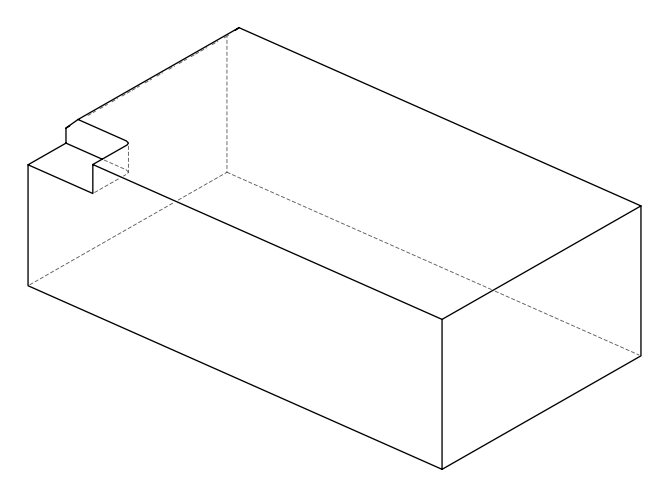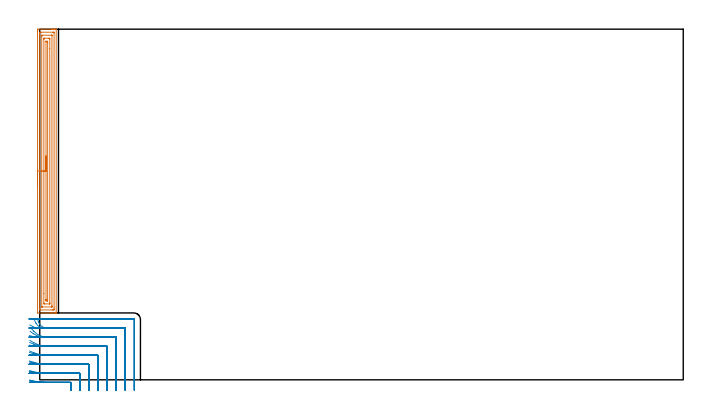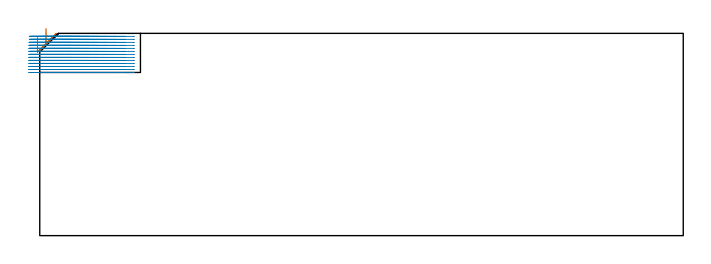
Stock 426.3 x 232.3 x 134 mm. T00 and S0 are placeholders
(PLAN: 2 operations, 1 tool changes, 25.6 min)
(1 AREA_MILL | FG_CHAMFER_SURFACE | UGT0205_001 | 7.74 min | 14966 mm3)
(2 MILL_CORNER_NOTCH_RECTANGULAR | CORNER_NOTCH_RECTANGULAR | NXT0201_009 | Follow Part, ap 2, ae 75% | 17.85 min | 75926 mm3)
(TOOL UGT0205_001 | Chamfer Mill 20 x 3 x 45 deg. | D20 FL50 Z2)
(TOOL NXT0201_009 | ENDMILL 8mm [2P460-0800-NA 1630] | D8 FL26 Z6)
(OP 1 AREA_MILL)
G17 G21 G94 G90
T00 M6
G54
G17 G0 G90 X-1.5 Y128.3 S1061 M3
G43 Z144. H0
Z131.6
G94 G1 Y128.338 Z130.728 F250.
Y128.452 Z129.864
Y128.641 Z129.012
Y128.903 Z128.18
Y129.237 Z127.374
Y129.64 Z126.6
Y130.108 Z125.864
Y130.64 Z125.172
Y131.229 Z124.529
Y131.872 Z123.94
Y132.564 Z123.408
Y133.3 Z122.94
Y134.074 Z122.537
Y134.88 Z122.203
Y135.712 Z121.941
Y136.564 Z121.752
Y137.428 Z121.638
Y138.3 Z121.6
Y231.256
X-1.499 Y231.679 Z121.601
X-1.495 Y232.144 Z121.603
X-1.492 Y232.291 Z121.606
X-1.035 Y232.3 Z122.062
X7.788 Z130.883
X8.326 Z131.423
X8.671 Z131.767
X9.209 Z132.305
X9.553 Z132.648
X10.242 Z133.341
X10.538 Z133.637
X10.891 Y232.293 Z133.982
X10.897 Y232.292 Z133.988
X10.9 Y232.126 Z134.
Y44.474
X10.897 Y44.308 Z133.988
X10.891 Y44.307 Z133.982
X10.538 Y44.3 Z133.637
X10.242 Z133.341
X9.553 Z132.648
X8.327 Z131.423
X7.788 Z130.883
X7.175 Z130.27
X-1.305 Y44.301 Z121.792
X-1.492 Y44.31 Z121.606
X-1.499 Y44.497 Z121.599
X-1.5 Y138.3 Z121.6
X-0.086 Z123.014
Y228.93
X-0.085 Y229.822 Z123.015
X-0.083 Y229.892 Z123.017
X-0.07 Y230.29 Z123.03
X0.328 Y230.298 Z123.428
X0.729 Y230.299 Z123.829
X1.208 Y230.3 Z124.308
X8.671 Y230.299 Z131.771
X9.153 Y230.297 Z132.253
X9.378 Y230.29 Z132.478
X9.479 Y230.27 Z132.579
X9.485 Y229.961 Z132.585
Y229.892
X9.486 Y47.67 Z132.586
X9.485 Y46.778 Z132.585
X9.483 Y46.708 Z132.583
X9.47 Y46.31 Z132.57
X9.072 Y46.302 Z132.172
X8.671 Y46.301 Z131.771
X8.191 Y46.3 Z131.291
X0.729 Y46.301 Z123.829
X0.247 Y46.303 Z123.347
X0.022 Y46.31 Z123.122
X-0.079 Y46.33 Z123.021
X-0.085 Y46.639 Z123.015
Y46.708
X-0.086 Y138.3 Z123.014
X1.328 Z124.428
X1.329 Y227.498 Z124.429
X1.33 Y228.105 Z124.43
X1.331 Y228.248 Z124.431
X1.334 Y228.281 Z124.434
X1.336 Y228.29 Z124.436
X1.355 Y228.293 Z124.455
X1.42 Y228.299 Z124.52
X7.595 Y228.3 Z130.695
X7.788 Y228.299 Z130.888
X7.981 Y228.297 Z131.081
X8.036 Y228.294 Z131.136
X8.064 Y228.29 Z131.164
X8.066 Y228.275 Z131.166
X8.069 Y228.2 Z131.169
X8.071 Y228.105 Z131.171
Y49.102
X8.07 Y48.495 Z131.17
X8.069 Y48.352 Z131.169
X8.066 Y48.319 Z131.166
X8.064 Y48.31 Z131.164
X8.045 Y48.307 Z131.145
X7.98 Y48.301 Z131.08
X1.805 Y48.3 Z124.905
X1.612 Y48.301 Z124.712
X1.419 Y48.303 Z124.519
X1.364 Y48.306 Z124.464
X1.336 Y48.31 Z124.436
X1.334 Y48.325 Z124.434
X1.331 Y48.4 Z124.431
X1.329 Y48.495 Z124.429
X1.328 Y138.3 Z124.428
X2.743 Z125.843
Y225.424
X2.744 Y226.064 Z125.844
X2.748 Y226.278 Z125.848
X2.75 Y226.289 Z125.85
X2.756 Y226.293 Z125.856
X2.782 Y226.297 Z125.882
X2.836 Y226.299 Z125.936
X2.944 Y226.3 Z126.044
X6.041 Z129.141
X6.458 Y226.29 Z129.558
X6.65 Y226.28 Z129.75
X6.652 Y226.17 Z129.752
X6.656 Y225.677 Z129.756
X6.657 Y219.365 Z129.757
Y51.176
X6.656 Y50.536 Z129.756
X6.652 Y50.322 Z129.752
X6.65 Y50.311 Z129.75
X6.644 Y50.307 Z129.744
X6.618 Y50.303 Z129.718
X6.564 Y50.301 Z129.664
X6.456 Y50.3 Z129.556
X3.359 Z126.459
X2.942 Y50.31 Z126.042
X2.75 Y50.32 Z125.85
X2.748 Y50.43 Z125.848
X2.744 Y50.923 Z125.844
X2.743 Y57.223 Z125.843
Y138.3
X4.157 Z127.257
Y223.843
X4.159 Y224.05 Z127.259
X4.161 Y224.187 Z127.261
X4.164 Y224.289 Z127.264
X4.178 Y224.291 Z127.278
X4.259 Y224.295 Z127.359
X4.488 Y224.299 Z127.588
X5.141 Y224.292 Z128.241
X5.228 Y224.29 Z128.328
X5.237 Y223.946 Z128.337
X5.242 Y223.74 Z128.342
X5.243 Y223.637 Z128.343
Y223.534
Y52.757
X5.241 Y52.55 Z128.341
X5.239 Y52.413 Z128.339
X5.236 Y52.311 Z128.336
X5.222 Y52.309 Z128.322
X5.141 Y52.305 Z128.241
X4.912 Y52.301 Z128.012
X4.259 Y52.308 Z127.359
X4.172 Y52.31 Z127.272
X4.163 Y52.654 Z127.263
X4.158 Y52.86 Z127.258
X4.157 Y52.963 Z127.257
Y53.067
Y138.3
Y139.172 Z127.295
Y140.036 Z127.409
Y140.888 Z127.598
Y141.72 Z127.86
Y142.526 Z128.194
Y143.3 Z128.597
Y144.036 Z129.065
Y144.728 Z129.596
Y145.371 Z130.186
Y145.96 Z130.829
Y146.492 Z131.521
Y146.96 Z132.257
Y147.363 Z133.031
Y147.697 Z133.837
Y147.959 Z134.669
Y148.148 Z135.52
Y148.262 Z136.385
Y148.3 Z137.257
G0 Z144.
M5
M2
(OP 2 MILL_CORNER_NOTCH_RECTANGULAR)
G17 G21 G94 G90
T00 M6
G54
G17 G0 G90 X20.7 Y-7. S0 M3
G43 Z144. H1
Z132.008
G94 G1 Y-4. F250.
Y-2.096 F500.
G3 X20.304 Y-1.7 R0.4
G1 X4.876
G2 X-3.926 Y-0.767 R42.
G1 X-6.859 Y-0.139 F250.
G0 Z144.
X26.7 Y-7.
Z132.008
G1 Y-4.
Y3.904 F500.
G3 X26.304 Y4.3 R0.4
G1 X4.876
G2 X-4. Y5.411 R36.
G1 X-6.907 Y6.151 F250.
G0 Z144.
X32.7 Y-7.
Z132.008
G1 Y-4.
Y9.903 F500.
G3 X32.303 Y10.3 R0.4
G1 X4.876
G2 X-4. Y11.643 R30.
G1 X-6.866 Y12.531 F250.
G0 Z144.
X38.7 Y-7.
Z132.008
G1 Y-4.
Y15.903 F500.
G3 X38.303 Y16.3 R0.4
G1 X4.876
G2 X-4. Y18.002 R24.
G1 X-6.787 Y19.111 F250.
G0 Z144.
X44.7 Y-7.
Z132.008
G1 Y-4.
Y21.903 F500.
G3 X44.303 Y22.3 R0.4
G1 X4.876
G2 X-4. Y24.641 R18.
G1 X-6.61 Y26.12 F250.
G0 Z144.
X50.7 Y-7.
Z132.008
G1 Y-4.
Y27.903 F500.
G3 X50.303 Y28.3 R0.4
G1 X4.876
G2 X-4. Y32.224 R12.
G1 X-6.019 Y34.443 F250.
G0 Z144.
X56.7 Y-7.
Z132.008
G1 Y-4.
Y33.903 F500.
G3 X56.303 Y34.3 R0.4
G1 X4.876
G2 X-0.755 Y38.229 R6.
G1 X-1.273 Y39.637 F250.
G0 Z144.
X62.7 Y-7.
Z132.008
G1 Y-4.
Y39.903 F500.
G3 X62.303 Y40.3 R0.4
G1 X4.876
X1.876 F250.
G0 Z144.
X20.7 Y-7.
Z130.015
G1 Y-4.
Y-2.096 F500.
G3 X20.304 Y-1.7 R0.4
G1 X2.84
G2 X-3.826 Y-1.168 R42.
G1 X-6.788 Y-0.692 F250.
G0 Z144.
X26.7 Y-7.
Z130.015
G1 Y-4.
Y3.904 F500.
G3 X26.304 Y4.3 R0.4
G1 X2.84
G2 X-4. Y4.956 R36.
G1 X-6.945 Y5.526 F250.
G0 Z144.
X32.7 Y-7.
Z130.015
G1 Y-4.
Y9.904 F500.
G3 X32.304 Y10.3 R0.4
G1 X2.84
G2 X-4. Y11.09 R30.
G1 X-6.921 Y11.774 F250.
G0 Z144.
X38.7 Y-7.
Z130.015
G1 Y-4.
Y15.903 F500.
G3 X38.303 Y16.3 R0.4
G1 X2.84
G2 X-4. Y17.295 R24.
G1 X-6.876 Y18.15 F250.
G0 Z144.
X44.7 Y-7.
Z130.015
G1 Y-4.
Y21.903 F500.
G3 X44.303 Y22.3 R0.4
G1 X2.84
G2 X-4. Y23.65 R18.
G1 X-6.775 Y24.79 F250.
G0 Z144.
X50.7 Y-7.
Z130.015
G1 Y-4.
Y27.903 F500.
G3 X50.303 Y28.3 R0.4
G1 X2.84
G2 X-4. Y30.44 R12.
G1 X-6.465 Y32.15 F250.
G0 Z144.
X56.7 Y-7.
Z130.015
G1 Y-4.
Y33.903 F500.
G3 X56.303 Y34.3 R0.4
G1 X2.84
G2 X-2.514 Y37.593 R6.
G1 X-3.868 Y40.27 F250.
G0 Z144.
X62.7 Y-7.
Z130.015
G1 Y-4.
Y39.903 F500.
G3 X62.303 Y40.3 R0.4
G1 X2.84
X-0.16 F250.
G0 Z144.
X20.7 Y-7.
Z128.023
G1 Y-4.
Y-2.096 F500.
G3 X20.304 Y-1.7 R0.4
G1 X-1.249
G2 X-3.652 Y-1.631 R42.
G1 X-6.647 Y-1.459 F250.
G0 Z144.
X26.7 Y-7.
Z128.023
G1 Y-4.
Y3.904 F500.
G3 X26.304 Y4.3 R0.4
G1 X-1.249
G2 X-4. Y4.405 R36.
G1 X-6.991 Y4.635 F250.
G0 Z144.
X32.7 Y-7.
Z128.023
G1 Y-4.
Y9.903 F500.
G3 X32.303 Y10.3 R0.4
G1 X-1.249
G2 X-4. Y10.426 R30.
G1 X-6.987 Y10.702 F250.
G0 Z144.
X38.7 Y-7.
Z128.023
G1 Y-4.
Y15.903 F500.
G3 X38.303 Y16.3 R0.4
G1 X-1.249
G2 X-4. Y16.458 R24.
G1 X-6.98 Y16.802 F250.
G0 Z144.
X44.7 Y-7.
Z128.023
G1 Y-4.
Y21.903 F500.
G3 X44.303 Y22.3 R0.4
G1 X-1.249
G2 X-4. Y22.511 R18.
G1 X-6.965 Y22.97 F250.
G0 Z144.
X50.7 Y-7.
Z128.023
G1 Y-4.
Y27.903 F500.
G3 X50.303 Y28.3 R0.4
G1 X-1.249
G2 X-4. Y28.62 R12.
G1 X-6.92 Y29.307 F250.
G0 Z144.
X56.7 Y-7.
Z128.023
G1 Y-4.
Y33.903 F500.
G3 X56.303 Y34.3 R0.4
G1 X-1.249
G2 X-4. Y34.968 R6.
G1 X-6.666 Y36.343 F250.
G0 Z144.
X62.7 Y-7.
Z128.023
G1 Y-4.
Y39.903 F500.
G3 X62.303 Y40.3 R0.4
G1 X-1.249
X-4.249 F250.
G0 Z144.
X20.7 Y-7.
Z126.031
G1 Y-4.
Y-2.096 F500.
G3 X20.304 Y-1.7 R0.4
G1 X-3.621
X-6.621 Y-1.698 F250.
G0 Z144.
X26.7 Y-7.
Z126.031
G1 Y-4.
Y3.904 F500.
G3 X26.304 Y4.3 R0.4
G1 X-3.597
G2 X-4. Y4.302 R36.
G1 X-7. Y4.336 F250.
G0 Z144.
X32.7 Y-7.
Z126.031
G1 Y-4.
Y9.904 F500.
G3 X32.304 Y10.3 R0.4
G1 X-3.597
G2 X-4. Y10.303 R30.
G1 X-7. Y10.343 F250.
G0 Z144.
X38.7 Y-7.
Z126.031
G1 Y-4.
Y15.903 F500.
G3 X38.303 Y16.3 R0.4
G1 X-3.597
G2 X-4. Y16.303 R24.
G1 X-7. Y16.354 F250.
G0 Z144.
X44.7 Y-7.
Z126.031
G1 Y-4.
Y21.903 F500.
G3 X44.303 Y22.3 R0.4
G1 X-3.597
G2 X-4. Y22.305 R18.
G1 X-6.999 Y22.372 F250.
G0 Z144.
X50.7 Y-7.
Z126.031
G1 Y-4.
Y27.903 F500.
G3 X50.303 Y28.3 R0.4
G1 X-3.597
G2 X-4. Y28.307 R12.
G1 X-6.998 Y28.408 F250.
G0 Z144.
X56.7 Y-7.
Z126.031
G1 Y-4.
Y33.903 F500.
G3 X56.303 Y34.3 R0.4
G1 X-3.597
G2 X-4. Y34.314 R6.
G1 X-6.993 Y34.515 F250.
G0 Z144.
X62.7 Y-7.
Z126.031
G1 Y-4.
Y39.903 F500.
G3 X62.303 Y40.3 R0.4
G1 X-3.597
X-6.597 F250.
G0 Z144.
X20.7 Y-7.
Z124.038
G1 Y-4.
Y-2.096 F500.
G3 X20.304 Y-1.7 R0.4
G1 X-3.621
X-6.621 F250.
G0 Z144.
X26.7 Y-7.
Z124.038
G1 Y-4.
Y3.904 F500.
G3 X26.304 Y4.3 R0.4
G1 X-4.
X-7. F250.
G0 Z144.
X32.7 Y-7.
Z124.038
G1 Y-4.
Y9.904 F500.
G3 X32.304 Y10.3 R0.4
G1 X-4.
X-7. F250.
G0 Z144.
X38.7 Y-7.
Z124.038
G1 Y-4.
Y15.903 F500.
G3 X38.303 Y16.3 R0.4
G1 X-4.
X-7. F250.
G0 Z144.
X44.7 Y-7.
Z124.038
G1 Y-4.
Y21.903 F500.
G3 X44.303 Y22.3 R0.4
G1 X-4.
X-7. F250.
G0 Z144.
X50.7 Y-7.
Z124.038
G1 Y-4.
Y27.903 F500.
G3 X50.303 Y28.3 R0.4
G1 X-4.
X-7. F250.
G0 Z144.
X56.7 Y-7.
Z124.038
G1 Y-4.
Y33.903 F500.
G3 X56.303 Y34.3 R0.4
G1 X-4.
X-7. F250.
G0 Z144.
X62.7 Y-7.
Z124.038
G1 Y-4.
Y39.903 F500.
G3 X62.303 Y40.3 R0.4
G1 X-4.
X-7. F250.
G0 Z144.
X20.7 Y-7.
Z122.046
G1 Y-4.
Y-2.096 F500.
G3 X20.304 Y-1.7 R0.4
G1 X-3.621
X-6.621 F250.
G0 Z144.
X26.7 Y-7.
Z122.046
G1 Y-4.
Y3.904 F500.
G3 X26.304 Y4.3 R0.4
G1 X-4.
X-7. F250.
G0 Z144.
X32.7 Y-7.
Z122.046
G1 Y-4.
Y9.904 F500.
G3 X32.304 Y10.3 R0.4
G1 X-4.
X-7. F250.
G0 Z144.
X38.7 Y-7.
Z122.046
G1 Y-4.
Y15.903 F500.
G3 X38.303 Y16.3 R0.4
G1 X-4.
X-7. F250.
G0 Z144.
X44.7 Y-7.
Z122.046
G1 Y-4.
Y21.903 F500.
G3 X44.303 Y22.3 R0.4
G1 X-4.
X-7. F250.
G0 Z144.
X50.7 Y-7.
Z122.046
G1 Y-4.
Y27.903 F500.
G3 X50.303 Y28.3 R0.4
G1 X-4.
X-7. F250.
G0 Z144.
X56.7 Y-7.
Z122.046
G1 Y-4.
Y33.903 F500.
G3 X56.303 Y34.3 R0.4
G1 X-4.
X-7. F250.
G0 Z144.
X62.7 Y-7.
Z122.046
G1 Y-4.
Y39.903 F500.
G3 X62.303 Y40.3 R0.4
G1 X-4.
X-7. F250.
G0 Z144.
X20.7 Y-7.
Z120.054
G1 Y-4.
Y-2.096 F500.
G3 X20.304 Y-1.7 R0.4
G1 X-3.621
X-6.621 F250.
G0 Z144.
X26.7 Y-7.
Z120.054
G1 Y-4.
Y3.904 F500.
G3 X26.304 Y4.3 R0.4
G1 X-4.
X-7. F250.
G0 Z144.
X32.7 Y-7.
Z120.054
G1 Y-4.
Y9.904 F500.
G3 X32.304 Y10.3 R0.4
G1 X-4.
X-7. F250.
G0 Z144.
X38.7 Y-7.
Z120.054
G1 Y-4.
Y15.903 F500.
G3 X38.303 Y16.3 R0.4
G1 X-4.
X-7. F250.
G0 Z144.
X44.7 Y-7.
Z120.054
G1 Y-4.
Y21.903 F500.
G3 X44.303 Y22.3 R0.4
G1 X-4.
X-7. F250.
G0 Z144.
X50.7 Y-7.
Z120.054
G1 Y-4.
Y27.903 F500.
G3 X50.303 Y28.3 R0.4
G1 X-4.
X-7. F250.
G0 Z144.
X56.7 Y-7.
Z120.054
G1 Y-4.
Y33.903 F500.
G3 X56.303 Y34.3 R0.4
G1 X-4.
X-7. F250.
G0 Z144.
X62.7 Y-7.
Z120.054
G1 Y-4.
Y39.903 F500.
G3 X62.303 Y40.3 R0.4
G1 X-4.
X-7. F250.
G0 Z144.
X20.7 Y-7.
Z118.062
G1 Y-4.
Y-2.096 F500.
G3 X20.304 Y-1.7 R0.4
G1 X-3.621
X-6.621 F250.
G0 Z144.
X26.7 Y-7.
Z118.062
G1 Y-4.
Y3.904 F500.
G3 X26.304 Y4.3 R0.4
G1 X-4.
X-7. F250.
G0 Z144.
X32.7 Y-7.
Z118.062
G1 Y-4.
Y9.904 F500.
G3 X32.304 Y10.3 R0.4
G1 X-4.
X-7. F250.
G0 Z144.
X38.7 Y-7.
Z118.062
G1 Y-4.
Y15.903 F500.
G3 X38.303 Y16.3 R0.4
G1 X-4.
X-7. F250.
G0 Z144.
X44.7 Y-7.
Z118.062
G1 Y-4.
Y21.903 F500.
G3 X44.303 Y22.3 R0.4
G1 X-4.
X-7. F250.
G0 Z144.
X50.7 Y-7.
Z118.062
G1 Y-4.
Y27.903 F500.
G3 X50.303 Y28.3 R0.4
G1 X-4.
X-7. F250.
G0 Z144.
X56.7 Y-7.
Z118.062
G1 Y-4.
Y33.903 F500.
G3 X56.303 Y34.3 R0.4
G1 X-4.
X-7. F250.
G0 Z144.
X62.7 Y-7.
Z118.062
G1 Y-4.
Y39.903 F500.
G3 X62.303 Y40.3 R0.4
G1 X-4.
X-7. F250.
G0 Z144.
X20.7 Y-7.
Z116.069
G1 Y-4.
Y-2.096 F500.
G3 X20.304 Y-1.7 R0.4
G1 X-3.621
X-6.621 F250.
G0 Z144.
X26.7 Y-7.
Z116.069
G1 Y-4.
Y3.904 F500.
G3 X26.304 Y4.3 R0.4
G1 X-4.
X-7. F250.
G0 Z144.
X32.7 Y-7.
Z116.069
G1 Y-4.
Y9.904 F500.
G3 X32.304 Y10.3 R0.4
G1 X-4.
X-7. F250.
G0 Z144.
X38.7 Y-7.
Z116.069
G1 Y-4.
Y15.903 F500.
G3 X38.303 Y16.3 R0.4
G1 X-4.
X-7. F250.
G0 Z144.
X44.7 Y-7.
Z116.069
G1 Y-4.
Y21.903 F500.
G3 X44.303 Y22.3 R0.4
G1 X-4.
X-7. F250.
G0 Z144.
X50.7 Y-7.
Z116.069
G1 Y-4.
Y27.903 F500.
G3 X50.303 Y28.3 R0.4
G1 X-4.
X-7. F250.
G0 Z144.
X56.7 Y-7.
Z116.069
G1 Y-4.
Y33.903 F500.
G3 X56.303 Y34.3 R0.4
G1 X-4.
X-7. F250.
G0 Z144.
X62.7 Y-7.
Z116.069
G1 Y-4.
Y39.903 F500.
G3 X62.303 Y40.3 R0.4
G1 X-4.
X-7. F250.
G0 Z144.
X20.7 Y-7.
Z114.077
G1 Y-4.
Y-2.096 F500.
G3 X20.304 Y-1.7 R0.4
G1 X-3.621
X-6.621 F250.
G0 Z144.
X26.7 Y-7.
Z114.077
G1 Y-4.
Y3.904 F500.
G3 X26.304 Y4.3 R0.4
G1 X-4.
X-7. F250.
G0 Z144.
X32.7 Y-7.
Z114.077
G1 Y-4.
Y9.904 F500.
G3 X32.304 Y10.3 R0.4
G1 X-4.
X-7. F250.
G0 Z144.
X38.7 Y-7.
Z114.077
G1 Y-4.
Y15.903 F500.
G3 X38.303 Y16.3 R0.4
G1 X-4.
X-7. F250.
G0 Z144.
X44.7 Y-7.
Z114.077
G1 Y-4.
Y21.903 F500.
G3 X44.303 Y22.3 R0.4
G1 X-4.
X-7. F250.
G0 Z144.
X50.7 Y-7.
Z114.077
G1 Y-4.
Y27.903 F500.
G3 X50.303 Y28.3 R0.4
G1 X-4.
X-7. F250.
G0 Z144.
X56.7 Y-7.
Z114.077
G1 Y-4.
Y33.903 F500.
G3 X56.303 Y34.3 R0.4
G1 X-4.
X-7. F250.
G0 Z144.
X62.7 Y-7.
Z114.077
G1 Y-4.
Y39.903 F500.
G3 X62.303 Y40.3 R0.4
G1 X-4.
X-7. F250.
G0 Z144.
X20.7 Y-7.
Z112.085
G1 Y-4.
Y-2.096 F500.
G3 X20.304 Y-1.7 R0.4
G1 X-3.621
X-6.621 F250.
G0 Z144.
X26.7 Y-7.
Z112.085
G1 Y-4.
Y3.904 F500.
G3 X26.304 Y4.3 R0.4
G1 X-4.
X-7. F250.
G0 Z144.
X32.7 Y-7.
Z112.085
G1 Y-4.
Y9.904 F500.
G3 X32.304 Y10.3 R0.4
G1 X-4.
X-7. F250.
G0 Z144.
X38.7 Y-7.
Z112.085
G1 Y-4.
Y15.903 F500.
G3 X38.303 Y16.3 R0.4
G1 X-4.
X-7. F250.
G0 Z144.
X44.7 Y-7.
Z112.085
G1 Y-4.
Y21.903 F500.
G3 X44.303 Y22.3 R0.4
G1 X-4.
X-7. F250.
G0 Z144.
X50.7 Y-7.
Z112.085
G1 Y-4.
Y27.903 F500.
G3 X50.303 Y28.3 R0.4
G1 X-4.
X-7. F250.
G0 Z144.
X56.7 Y-7.
Z112.085
G1 Y-4.
Y33.903 F500.
G3 X56.303 Y34.3 R0.4
G1 X-4.
X-7. F250.
G0 Z144.
X62.7 Y-7.
Z112.085
G1 Y-4.
Y39.903 F500.
G3 X62.303 Y40.3 R0.4
G1 X-4.
X-7. F250.
G0 Z144.
X20.7 Y-7.
Z110.092
G1 Y-4.
Y-2.096 F500.
G3 X20.304 Y-1.7 R0.4
G1 X-3.621
X-6.621 F250.
G0 Z144.
X26.7 Y-7.
Z110.092
G1 Y-4.
Y3.904 F500.
G3 X26.304 Y4.3 R0.4
G1 X-4.
X-7. F250.
G0 Z144.
X32.7 Y-7.
Z110.092
G1 Y-4.
Y9.904 F500.
G3 X32.304 Y10.3 R0.4
G1 X-4.
X-7. F250.
G0 Z144.
X38.7 Y-7.
Z110.092
G1 Y-4.
Y15.903 F500.
G3 X38.303 Y16.3 R0.4
G1 X-4.
X-7. F250.
G0 Z144.
X44.7 Y-7.
Z110.092
G1 Y-4.
Y21.903 F500.
G3 X44.303 Y22.3 R0.4
G1 X-4.
X-7. F250.
G0 Z144.
X50.7 Y-7.
Z110.092
G1 Y-4.
Y27.903 F500.
G3 X50.303 Y28.3 R0.4
G1 X-4.
X-7. F250.
G0 Z144.
X56.7 Y-7.
Z110.092
G1 Y-4.
Y33.903 F500.
G3 X56.303 Y34.3 R0.4
G1 X-4.
X-7. F250.
G0 Z144.
X62.7 Y-7.
Z110.092
G1 Y-4.
Y39.903 F500.
G3 X62.303 Y40.3 R0.4
G1 X-4.
X-7. F250.
G0 Z144.
X20.7 Y-7.
Z108.1
G1 Y-4.
Y-2.096 F500.
G3 X20.304 Y-1.7 R0.4
G1 X-3.621
X-6.621 F250.
G0 Z144.
X26.7 Y-7.
Z108.1
G1 Y-4.
Y3.904 F500.
G3 X26.304 Y4.3 R0.4
G1 X-4.
X-7. F250.
G0 Z144.
X32.7 Y-7.
Z108.1
G1 Y-4.
Y9.904 F500.
G3 X32.304 Y10.3 R0.4
G1 X-4.
X-7. F250.
G0 Z144.
X38.7 Y-7.
Z108.1
G1 Y-4.
Y15.903 F500.
G3 X38.303 Y16.3 R0.4
G1 X-4.
X-7. F250.
G0 Z144.
X44.7 Y-7.
Z108.1
G1 Y-4.
Y21.903 F500.
G3 X44.303 Y22.3 R0.4
G1 X-4.
X-7. F250.
G0 Z144.
X50.7 Y-7.
Z108.1
G1 Y-4.
Y27.903 F500.
G3 X50.303 Y28.3 R0.4
G1 X-4.
X-7. F250.
G0 Z144.
X56.7 Y-7.
Z108.1
G1 Y-4.
Y33.903 F500.
G3 X56.303 Y34.3 R0.4
G1 X-4.
X-7. F250.
G0 Z144.
X62.7 Y-7.
Z108.1
G1 Y-4.
Y39.903 F500.
G3 X62.303 Y40.3 R0.4
G1 X-4.
X-7. F250.
G0 Z144.
M5
M2
